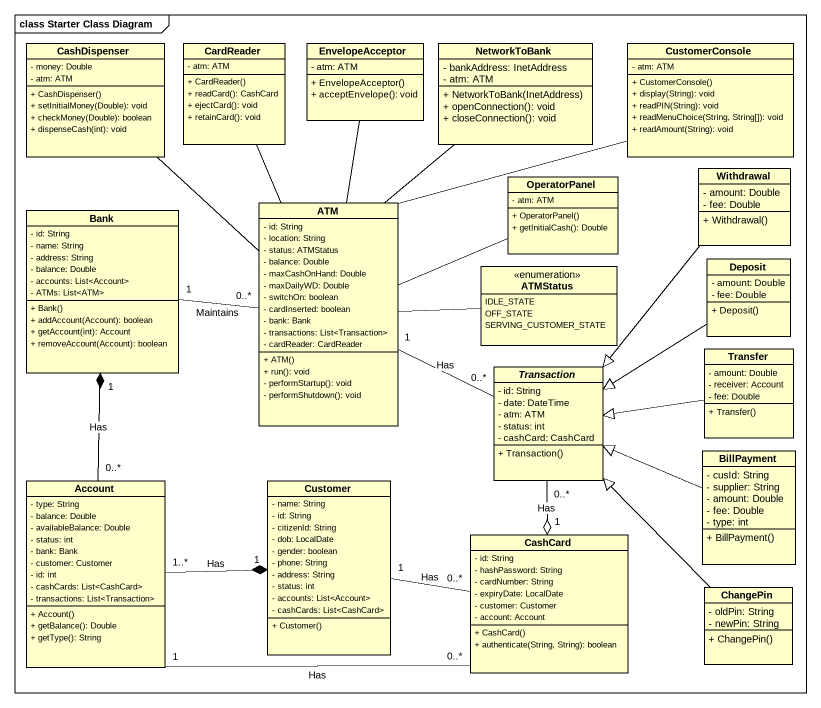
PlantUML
@startuml
mainframe class Starter Class Diagram
hide circle
hide empty members
skinparam classAttributeIconSize 0
class CashDispenser {
  - money: Double
  - atm: ATM
  + CashDispenser()
  + setInitialMoney(Double): void
  + checkMoney(Double): boolean
  + dispenseCash(int): void
}
class CardReader {
  - atm: ATM
  + CardReader()
  + readCard(): CashCard
  + ejectCard(): void
  + retainCard(): void
}
class EnvelopeAcceptor {
  - atm: ATM
  + EnvelopeAcceptor()
  + acceptEnvelope(): void
}
class NetworkToBank {
  - bankAddress: InetAddress
  - atm: ATM
  + NetworkToBank(InetAddress)
  + openConnection(): void
  + closeConnection(): void
}
class CustomerConsole {
  - atm: ATM
  + CustomerConsole()
  + display(String): void
  + readPIN(String): void
  + readMenuChoice(String, String[]): void
  + readAmount(String): void
}
class Withdrawal {
  - amount: Double
  - fee: Double
  + Withdrawal()
}
class Bank {
  - id: String
  - name: String
  - address: String
  - balance: Double
  - accounts: List<Account>
  - ATMs: List<ATM>
  + Bank()
  + addAccount(Account): boolean
  + getAccount(int): Account
  + removeAccount(Account): boolean
}
class ATM {
  - id: String
  - location: String
  - status: ATMStatus
  - balance: Double
  - maxCashOnHand: Double
  - maxDailyWD: Double
  - switchOn: boolean
  - cardInserted: boolean
  - bank: Bank
  - transactions: List<Transaction>
  - cardReader: CardReader
  + ATM()
  + run(): void
  - performStartup(): void
  - performShutdown(): void
}
class OperatorPanel {
  - atm: ATM
  + OperatorPanel()
  + getInitialCash(): Double
}
enum ATMStatus {
  IDLE_STATE
  OFF_STATE
  SERVING_CUSTOMER_STATE
}
class Deposit {
  - amount: Double
  - fee: Double
  + Deposit()
}
abstract class Transaction {
  - id: String
  - date: DateTime
  - atm: ATM
  - status: int
  - cashCard: CashCard
  + Transaction()
}
class Transfer {
  - amount: Double
  - receiver: Account
  - fee: Double
  + Transfer()
}
class BillPayment {
  - cusId: String
  - supplier: String
  - amount: Double
  - fee: Double
  - type: int
  + BillPayment()
}
class Account {
  - type: String
  - balance: Double
  - availableBalance: Double
  - status: int
  - bank: Bank
  - customer: Customer
  - id: int
  - cashCards: List<CashCard>
  - transactions: List<Transaction>
  + Account()
  + getBalance(): Double
  + getType(): String
}
class Customer {
  - name: String
  - id: String
  - citizenId: String
  - dob: LocalDate
  - gender: boolean
  - phone: String
  - address: String
  - status: int
  - accounts: List<Account>
  - cashCards: List<CashCard>
  + Customer()
}
class CashCard {
  - id: String
  - hashPassword: String
  - cardNumber: String
  - expiryDate: LocalDate
  - customer: Customer
  - account: Account
  + CashCard()
  + authenticate(String, String): boolean
}
class ChangePin {
  - oldPin: String
  - newPin: String
  + ChangePin()
}
CashDispenser -- ATM
CardReader -- ATM
EnvelopeAcceptor -- ATM
NetworkToBank -- ATM
CustomerConsole -left- ATM
Withdrawal --|> Transaction
Bank "1" -right- "0..*" ATM : Maintains
ATM "1" -right- "0..*" Transaction : Has
OperatorPanel -left- ATM
ATMStatus -left- ATM
Deposit --|> Transaction
Transaction "0..*" --o "1" CashCard : Has
Transfer -left-|> Transaction
BillPayment -left-|> Transaction
Account "0..*" -up-* "1" Bank : Has
Account "1..*" -right-* "1" Customer : Has
Customer "1" -right- "0..*" CashCard : Has
CashCard "0..*" -left- "1" Account : Has
ChangePin -up-|> Transaction
@enduml
